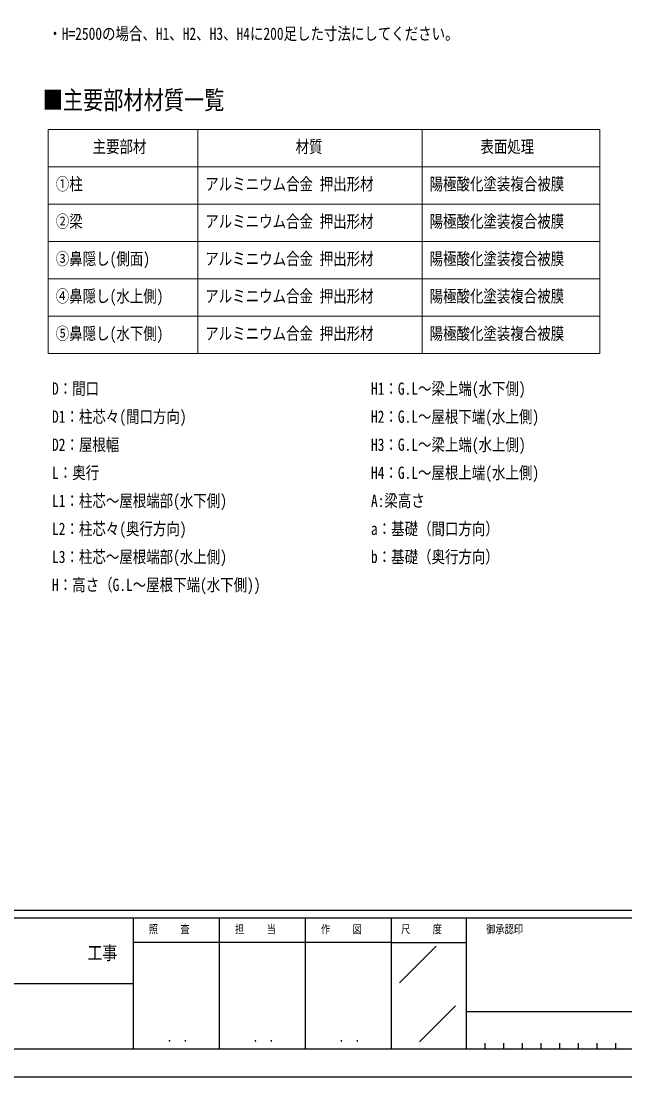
# Model space of a CAD drawing. Units: millimetres, scale not verified. Extents: x -16820 to 16820, y -11880 to 11880.
# Drawn here: x 3980 to 10440, y -11880 to -580 of the extents above; entities that cross this region are included whole.
import ezdxf
from ezdxf.enums import TextEntityAlignment as Align

# ---------------------------------------------------------------- set-up
doc = ezdxf.new("R2010")
doc.units = ezdxf.units.MM
doc.header["$LTSCALE"] = 50
doc.layers.add('0-1_TABLE1', color=7, linetype='Continuous', lineweight=18)
doc.layers.add('0-2_USER1', color=3, linetype='Continuous')
doc.layers.add('0-8_YKK_ZWAK', color=7, linetype='Continuous')
doc.styles.add('ＭＳ ゴシック', font='')
doc.styles.get('ＭＳ ゴシック').set_extended_font_data('MS Gothic')

msp = doc.modelspace()

# ---------------------------------------------------------------- linework, layer by layer
at = {"layer": '0-1_TABLE1'}
for p, q in [((4270.43, -1739.13), (10170.43, -1739.13)), ((4270.43, -1739.13), (4270.43, -4139.13)), ((5870.43, -1739.13), (5870.43, -4139.13)), ((8270.43, -1739.13), (8270.43, -4139.13)), ((10170.43, -1739.13), (10170.43, -4139.13)), ((4270.43, -2139.13), (10170.43, -2139.13)), ((4270.43, -2539.13), (10170.43, -2539.13)), ((4270.43, -2939.13), (10170.43, -2939.13)), ((4270.43, -3339.13), (10170.43, -3339.13)), ((4270.43, -3739.13), (10170.43, -3739.13)), ((4270.43, -4139.13), (10170.43, -4139.13))]:
    msp.add_line(p, q, dxfattribs=at)
at = {"layer": '0-8_YKK_ZWAK'}
for p, q in [((15580.08, -10100), (-15619.92, -10100)), ((15580.08, -10100), (-15619.92, -10100)), ((5180.08, -10180), (-19.92, -10180)), ((5180.08, -10180), (-19.92, -10180)), ((6100.08, -10180), (6100.08, -11580)), ((6100.08, -10180), (6100.08, -11580)), ((7020.08, -10180), (7020.08, -11580)), ((7020.08, -10180), (7020.08, -11580)), ((7940.08, -10180), (7940.08, -11580)), ((8740.08, -10180), (7940.08, -10180)), ((7940.08, -10180), (7940.08, -11580)), ((8740.08, -10180), (7940.08, -10180)), ((12870.08, -10180), (8740.08, -10180)), ((8740.08, -10180), (8740.08, -11580)), ((12870.08, -10180), (8740.08, -10180)), ((8740.08, -10180), (8740.08, -11580)), ((7940.08, -10440), (5180.08, -10440)), ((7940.08, -10440), (5180.08, -10440)), ((7940.08, -10440), (8740.08, -10440)), ((7940.08, -10440), (8740.08, -10440)), ((8028.42, -10873.16), (8420.15, -10481.43)), ((8028.42, -10873.16), (8420.15, -10481.43)), ((-19.92, -10880), (5180.08, -10880)), ((-19.92, -10880), (5180.08, -10880)), ((8242.69, -11503.95), (8627.57, -11119.07)), ((8242.69, -11503.95), (8627.57, -11119.07)), ((8740.08, -11180), (12870.08, -11180)), ((8740.08, -11180), (12870.08, -11180)), ((8940.08, -11520), (8940.08, -11580)), ((8940.08, -11520), (8940.08, -11580)), ((9140.08, -11520), (9140.08, -11580)), ((9140.08, -11520), (9140.08, -11580)), ((9340.08, -11520), (9340.08, -11580)), ((9340.08, -11520), (9340.08, -11580)), ((9540.08, -11520), (9540.08, -11580)), ((9540.08, -11520), (9540.08, -11580)), ((9740.08, -11520), (9740.08, -11580)), ((9740.08, -11520), (9740.08, -11580)), ((9940.08, -11520), (9940.08, -11580)), ((9940.08, -11520), (9940.08, -11580)), ((10140.08, -11520), (10140.08, -11580)), ((10140.08, -11520), (10140.08, -11580)), ((10340.08, -11520), (10340.08, -11580)), ((10340.08, -11520), (10340.08, -11580)), ((-19.92, -11580), (5180.08, -11580)), ((-19.92, -11580), (5180.08, -11580)), ((5180.08, -11580), (7940.08, -11580)), ((5180.08, -11580), (7940.08, -11580)), ((7940.08, -11580), (8740.08, -11580)), ((7940.08, -11580), (8740.08, -11580)), ((8740.08, -11580), (12870.08, -11580)), ((8740.08, -11580), (12870.08, -11580))]:
    msp.add_line(p, q, dxfattribs=at)
msp.add_lwpolyline([(-16820, -11880), (16820, -11880), (16820, 11880), (-16820, 11880)], close=True, dxfattribs=at)
msp.add_lwpolyline([(-16820, -11880), (16820, -11880), (16820, 11880), (-16820, 11880)], close=True, dxfattribs=at)
msp.add_lwpolyline([(7940.08, -10180), (5180.08, -10180), (5180.08, -11580)], dxfattribs=at)
msp.add_lwpolyline([(7940.08, -10180), (5180.08, -10180), (5180.08, -11580)], dxfattribs=at)

# ---------------------------------------------------------------- texts
at = {"layer": '0-1_TABLE1', "style": 'ＭＳ ゴシック', "width": 0.8}
for s, p in [('主要部材', (4744.03, -2029.13)), ('材質', (6916.83, -2029.13)), ('表面処理', (8894.03, -2029.13)), ('①柱', (4350.43, -2429.13)), ('アルミニウム合金 押出形材', (5950.43, -2429.13)), ('陽極酸化塗装複合被膜', (8350.43, -2429.13)), ('②梁', (4350.43, -2829.13)), ('アルミニウム合金 押出形材', (5950.43, -2829.13)), ('陽極酸化塗装複合被膜', (8350.43, -2829.13)), ('③鼻隠し(側面)', (4350.43, -3229.13)), ('アルミニウム合金 押出形材', (5950.43, -3229.13)), ('陽極酸化塗装複合被膜', (8350.43, -3229.13)), ('④鼻隠し(水上側)', (4350.43, -3629.13)), ('アルミニウム合金 押出形材', (5950.43, -3629.13)), ('陽極酸化塗装複合被膜', (8350.43, -3629.13)), ('⑤鼻隠し(水下側)', (4350.43, -4029.13)), ('アルミニウム合金 押出形材', (5950.43, -4029.13)), ('陽極酸化塗装複合被膜', (8350.43, -4029.13))]:
    msp.add_text(s, height=132, dxfattribs=at).set_placement(p, align=Align.BOTTOM_LEFT)
at = {"layer": '0-2_USER1', "style": 'ＭＳ ゴシック', "width": 0.8}
for s, height, p in [('・H=2500の場合、H1、H2、H3、H4に200足した寸法にしてください。', 132, (4270.43, -820.01)), ('■主要部材材質一覧', 197.9, (4210.85, -1582.97)), ('D：間口', 132, (4310.35, -4619.13)), ('H1：G.L～梁上端(水下側)', 132, (7723.11, -4619.13)), ('D1：柱芯々(間口方向)', 132, (4310.35, -4919.13)), ('H2：G.L～屋根下端(水上側)', 132, (7723.11, -4919.13)), ('D2：屋根幅', 132, (4310.35, -5219.13)), ('H3：G.L～梁上端(水上側)', 132, (7723.11, -5219.13)), ('L：奥行', 132, (4310.35, -5519.13)), ('H4：G.L～屋根上端(水上側)', 132, (7723.11, -5519.13)), ('L1：柱芯～屋根端部(水下側)', 132, (4310.35, -5819.13)), ('A:梁高さ', 132, (7723.11, -5819.13)), ('L2：柱芯々(奥行方向)', 132, (4310.35, -6119.13)), ('a：基礎（間口方向）', 132, (7723.11, -6119.13)), ('L3：柱芯～屋根端部(水上側)', 132, (4310.35, -6419.13)), ('b：基礎（奥行方向）', 132, (7723.11, -6419.13)), ('H：高さ（G.L～屋根下端(水下側))', 132, (4310.35, -6719.13))]:
    msp.add_text(s, height=height, dxfattribs=at).set_placement(p, align=Align.BOTTOM_LEFT)
at = {"layer": '0-8_YKK_ZWAK', "style": 'ＭＳ ゴシック', "width": 0.8}
for s, height, p in [('照     査', 87.98, (5345.68, -10370)), ('照     査', 87.98, (5345.68, -10370)), ('担     当', 87.98, (6268.88, -10370)), ('担     当', 87.98, (6268.88, -10370)), ('作     図', 87.98, (7188.88, -10370)), ('作     図', 87.98, (7188.88, -10370)), ('尺     度', 87.98, (8045.68, -10370)), ('尺     度', 87.98, (8045.68, -10370)), ('御承認印', 87.98, (8956.55, -10370)), ('御承認印', 87.98, (8956.55, -10370)), ('工事', 146.6, (4689.33, -10669.86)), ('工事', 146.6, (4689.33, -10669.86)), ('． ．', 103.7, (5540, -11537.41)), ('． ．', 103.7, (5540, -11537.41)), ('． ．', 103.7, (6460, -11537.41)), ('． ．', 103.7, (6460, -11537.41)), ('． ．', 103.7, (7380, -11537.41)), ('． ．', 103.7, (7380, -11537.41))]:
    msp.add_text(s, height=height, dxfattribs=at).set_placement(p, align=Align.BOTTOM_LEFT)

doc.saveas('drawing.dxf')
